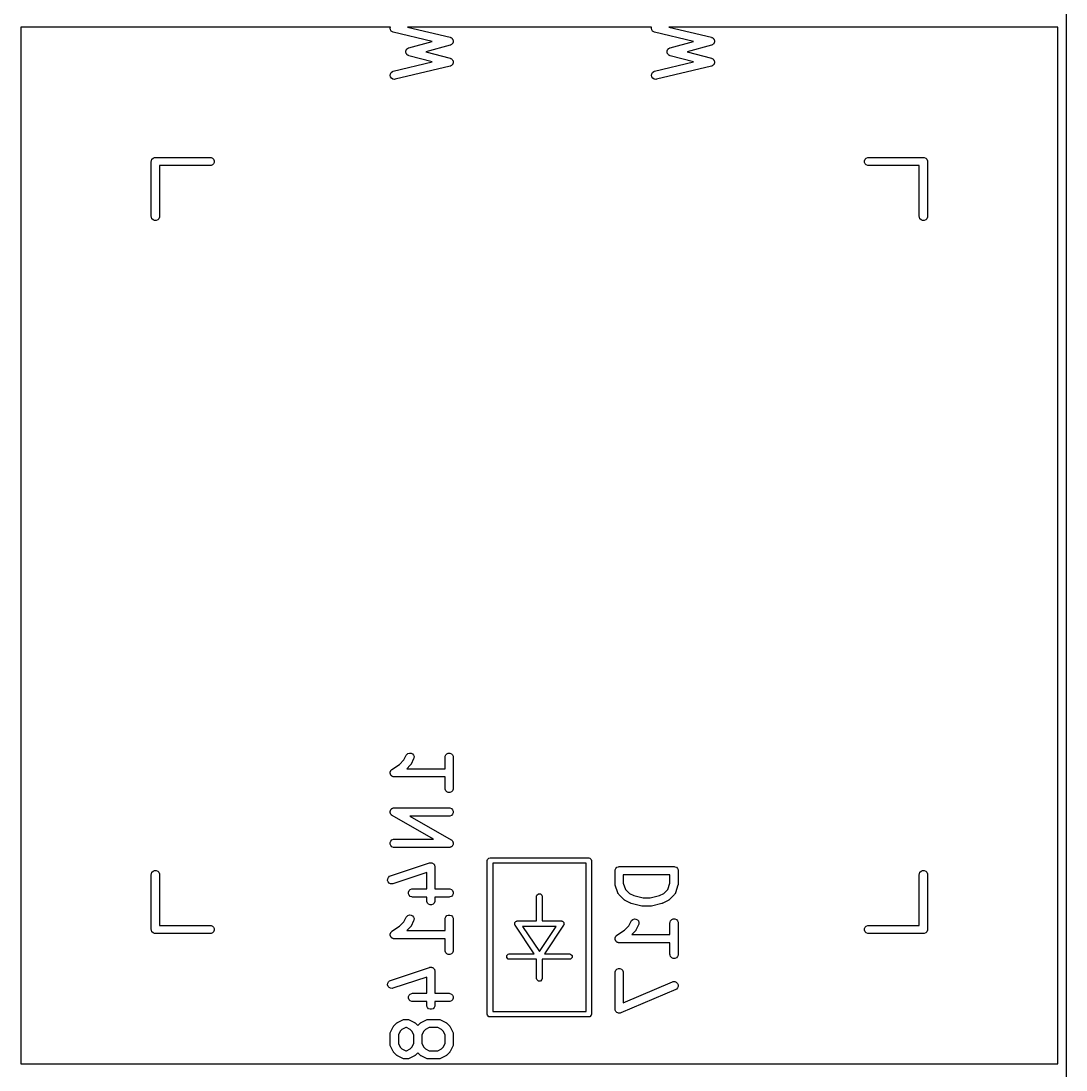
# Model space of a CAD drawing. Extents: x 100 to 190, y -154 to -36.
# Drawn here: x 162 to 181.05, y -95.29 to -76.16 of the extents above; entities that cross this region are included whole.
import ezdxf

# ---------------------------------------------------------------- set-up
doc = ezdxf.new("R2010")
doc.units = 0
doc.layers.add('BLACK', color=7, linetype='CONTINUOUS')

msp = doc.modelspace()

# ---------------------------------------------------------------- linework, layer by layer
at = {"layer": 'BLACK', "linetype": 'CONTINUOUS'}
for p, q in [((181.05, -57.15), (181.05, -76.2)), ((168.733951, -76.275), (162, -76.275)), ((162, -76.275), (162, -95.175)), ((168.729871, -76.292137), (168.733951, -76.275)), ((168.734504, -76.321032), (168.729871, -76.292137)), ((173.496451, -76.275), (169.044871, -76.275)), ((169.044871, -76.275), (169.822191, -76.460076)), ((173.492371, -76.292137), (173.496451, -76.275)), ((173.497004, -76.321032), (173.492371, -76.292137)), ((173.807371, -76.275), (174.584691, -76.460076)), ((180.9, -76.275), (173.807371, -76.275)), ((180.9, -95.175), (180.9, -76.275)), ((181.05, -76.2), (181.05, -95.25)), ((168.74984, -76.345954), (168.734504, -76.321032)), ((168.773547, -76.363111), (168.74984, -76.345954)), ((168.787447, -76.367901), (168.773547, -76.363111)), ((169.498303, -76.537152), (168.787447, -76.367901)), ((169.822191, -76.460076), (169.827209, -76.461805)), ((169.827209, -76.461805), (169.829013, -76.462045)), ((169.829013, -76.462045), (169.830642, -76.462988)), ((169.830642, -76.462988), (169.836091, -76.464866)), ((169.836091, -76.464866), (169.844914, -76.471251)), ((169.844914, -76.471251), (169.854337, -76.476707)), ((169.854337, -76.476707), (169.856677, -76.479764)), ((169.856677, -76.479764), (169.859798, -76.482023)), ((169.859798, -76.482023), (169.865503, -76.491294)), ((169.865503, -76.491294), (169.872125, -76.499945)), ((169.872125, -76.499945), (169.873118, -76.503668)), ((173.51234, -76.345954), (173.497004, -76.321032)), ((173.536047, -76.363111), (173.51234, -76.345954)), ((173.549947, -76.367901), (173.536047, -76.363111)), ((174.260803, -76.537152), (173.549947, -76.367901)), ((174.584691, -76.460076), (174.589709, -76.461805)), ((174.589709, -76.461805), (174.591513, -76.462045)), ((174.591513, -76.462045), (174.593142, -76.462988)), ((174.593142, -76.462988), (174.598591, -76.464866)), ((174.598591, -76.464866), (174.607414, -76.471251)), ((174.607414, -76.471251), (174.616837, -76.476707)), ((174.616837, -76.476707), (174.619177, -76.479764)), ((174.619177, -76.479764), (174.622298, -76.482023)), ((174.622298, -76.482023), (174.628003, -76.491294)), ((174.628003, -76.491294), (174.634625, -76.499945)), ((174.634625, -76.499945), (174.635618, -76.503668)), ((169.021976, -76.695113), (169.023228, -76.690421)), ((169.023228, -76.690421), (169.029243, -76.682561)), ((169.029243, -76.682561), (169.034204, -76.673994)), ((169.034204, -76.673994), (169.038061, -76.67104)), ((169.038061, -76.67104), (169.041015, -76.667183)), ((169.041015, -76.667183), (169.049582, -76.662222)), ((169.049582, -76.662222), (169.057442, -76.656207)), ((169.057442, -76.656207), (169.064629, -76.653511)), ((169.064629, -76.653511), (169.06634, -76.652521)), ((169.06634, -76.652521), (169.06778, -76.652329)), ((169.06778, -76.652329), (169.071208, -76.651044)), ((169.071208, -76.651044), (169.498303, -76.537152)), ((169.824144, -76.605504), (169.381613, -76.723512)), ((169.829119, -76.603638), (169.824144, -76.605504)), ((169.83091, -76.603351), (169.829119, -76.603638)), ((169.832509, -76.602366), (169.83091, -76.603351)), ((169.837911, -76.600341), (169.832509, -76.602366)), ((169.846559, -76.59372), (169.837911, -76.600341)), ((169.855832, -76.588015), (169.846559, -76.59372)), ((169.85809, -76.584894), (169.855832, -76.588015)), ((169.861148, -76.582554), (169.85809, -76.584894)), ((169.866602, -76.573132), (169.861148, -76.582554)), ((169.872989, -76.564308), (169.866602, -76.573132)), ((169.873881, -76.56056), (169.872989, -76.564308)), ((169.873118, -76.503668), (169.875134, -76.506945)), ((169.87581, -76.557229), (169.873881, -76.56056)), ((169.875134, -76.506945), (169.876856, -76.517688)), ((169.877244, -76.546435), (169.87581, -76.557229)), ((169.876856, -76.517688), (169.879665, -76.52822)), ((169.879767, -76.53584), (169.877244, -76.546435)), ((169.879665, -76.52822), (169.879157, -76.532038)), ((169.879157, -76.532038), (169.879767, -76.53584)), ((173.784476, -76.695113), (173.785728, -76.690421)), ((173.785728, -76.690421), (173.791743, -76.682561)), ((173.791743, -76.682561), (173.796704, -76.673994)), ((173.796704, -76.673994), (173.800561, -76.67104)), ((173.800561, -76.67104), (173.803515, -76.667183)), ((173.803515, -76.667183), (173.812082, -76.662222)), ((173.812082, -76.662222), (173.819942, -76.656207)), ((173.819942, -76.656207), (173.827129, -76.653511)), ((173.827129, -76.653511), (173.82884, -76.652521)), ((173.82884, -76.652521), (173.83028, -76.652329)), ((173.83028, -76.652329), (173.833708, -76.651044)), ((173.833708, -76.651044), (174.260803, -76.537152)), ((174.586644, -76.605504), (174.144113, -76.723512)), ((174.591619, -76.603638), (174.586644, -76.605504)), ((174.59341, -76.603351), (174.591619, -76.603638)), ((174.595009, -76.602366), (174.59341, -76.603351)), ((174.600411, -76.600341), (174.595009, -76.602366)), ((174.609059, -76.59372), (174.600411, -76.600341)), ((174.618332, -76.588015), (174.609059, -76.59372)), ((174.62059, -76.584894), (174.618332, -76.588015)), ((174.623648, -76.582554), (174.62059, -76.584894)), ((174.629102, -76.573132), (174.623648, -76.582554)), ((174.635489, -76.564308), (174.629102, -76.573132)), ((174.636381, -76.56056), (174.635489, -76.564308)), ((174.635618, -76.503668), (174.637634, -76.506945)), ((174.63831, -76.557229), (174.636381, -76.56056)), ((174.637634, -76.506945), (174.639356, -76.517688)), ((174.639744, -76.546435), (174.63831, -76.557229)), ((174.639356, -76.517688), (174.642165, -76.52822)), ((174.642267, -76.53584), (174.639744, -76.546435)), ((174.642165, -76.52822), (174.641657, -76.532038)), ((174.641657, -76.532038), (174.642267, -76.53584)), ((169.015688, -76.718697), (169.018237, -76.709134)), ((169.016327, -76.723512), (169.015688, -76.718697)), ((169.015688, -76.728327), (169.016327, -76.723512)), ((169.018237, -76.737889), (169.015688, -76.728327)), ((169.018237, -76.709134), (169.019542, -76.699319)), ((169.019542, -76.747705), (169.018237, -76.737889)), ((169.019542, -76.699319), (169.021976, -76.695113)), ((169.021976, -76.75191), (169.019542, -76.747705)), ((169.023228, -76.756603), (169.021976, -76.75191)), ((169.029243, -76.764462), (169.023228, -76.756603)), ((169.034204, -76.77303), (169.029243, -76.764462)), ((169.038061, -76.775983), (169.034204, -76.77303)), ((169.041015, -76.779841), (169.038061, -76.775983)), ((169.049582, -76.784801), (169.041015, -76.779841)), ((169.057442, -76.790817), (169.049582, -76.784801)), ((169.064629, -76.793512), (169.057442, -76.790817)), ((169.06634, -76.794503), (169.064629, -76.793512)), ((169.06778, -76.794694), (169.06634, -76.794503)), ((169.071208, -76.79598), (169.06778, -76.794694)), ((169.498303, -76.909871), (169.071208, -76.79598)), ((169.381613, -76.723512), (169.824144, -76.84152)), ((169.824144, -76.84152), (169.829119, -76.843385)), ((169.829119, -76.843385), (169.83091, -76.843673)), ((169.83091, -76.843673), (169.832509, -76.844657)), ((169.832509, -76.844657), (169.837911, -76.846683)), ((169.837911, -76.846683), (169.846559, -76.853303)), ((169.846559, -76.853303), (169.855832, -76.859009)), ((169.855832, -76.859009), (169.85809, -76.862129)), ((169.85809, -76.862129), (169.861148, -76.86447)), ((169.861148, -76.86447), (169.866605, -76.873895)), ((169.866605, -76.873895), (169.872988, -76.882716)), ((173.778188, -76.718697), (173.780737, -76.709134)), ((173.778827, -76.723512), (173.778188, -76.718697)), ((173.778188, -76.728327), (173.778827, -76.723512)), ((173.780737, -76.737889), (173.778188, -76.728327)), ((173.780737, -76.709134), (173.782042, -76.699319)), ((173.782042, -76.747705), (173.780737, -76.737889)), ((173.782042, -76.699319), (173.784476, -76.695113)), ((173.784476, -76.75191), (173.782042, -76.747705)), ((173.785728, -76.756603), (173.784476, -76.75191)), ((173.791743, -76.764462), (173.785728, -76.756603)), ((173.796704, -76.77303), (173.791743, -76.764462)), ((173.800561, -76.775983), (173.796704, -76.77303)), ((173.803515, -76.779841), (173.800561, -76.775983)), ((173.812082, -76.784801), (173.803515, -76.779841)), ((173.819942, -76.790817), (173.812082, -76.784801)), ((173.827129, -76.793512), (173.819942, -76.790817)), ((173.82884, -76.794503), (173.827129, -76.793512)), ((173.83028, -76.794694), (173.82884, -76.794503)), ((173.833708, -76.79598), (173.83028, -76.794694)), ((174.260803, -76.909871), (173.833708, -76.79598)), ((174.144113, -76.723512), (174.586644, -76.84152)), ((174.586644, -76.84152), (174.591619, -76.843385)), ((174.591619, -76.843385), (174.59341, -76.843673)), ((174.59341, -76.843673), (174.595009, -76.844657)), ((174.595009, -76.844657), (174.600411, -76.846683)), ((174.600411, -76.846683), (174.609059, -76.853303)), ((174.609059, -76.853303), (174.618332, -76.859009)), ((174.618332, -76.859009), (174.62059, -76.862129)), ((174.62059, -76.862129), (174.623648, -76.86447)), ((174.623648, -76.86447), (174.629105, -76.873895)), ((174.629105, -76.873895), (174.635488, -76.882716)), ((168.787447, -77.079124), (169.498303, -76.909871)), ((169.82219, -76.986948), (168.822191, -77.225044)), ((169.827208, -76.985218), (169.82219, -76.986948)), ((169.829013, -76.984979), (169.827208, -76.985218)), ((169.830642, -76.984035), (169.829013, -76.984979)), ((169.836091, -76.982158), (169.830642, -76.984035)), ((169.844914, -76.975772), (169.836091, -76.982158)), ((169.854337, -76.970317), (169.844914, -76.975772)), ((169.856677, -76.967259), (169.854337, -76.970317)), ((169.859798, -76.965001), (169.856677, -76.967259)), ((169.865503, -76.955729), (169.859798, -76.965001)), ((169.872125, -76.947079), (169.865503, -76.955729)), ((169.873118, -76.943355), (169.872125, -76.947079)), ((169.872988, -76.882716), (169.873879, -76.886461)), ((169.875134, -76.940079), (169.873118, -76.943355)), ((169.873879, -76.886461), (169.87581, -76.889795)), ((169.876856, -76.929335), (169.875134, -76.940079)), ((169.87581, -76.889795), (169.877244, -76.900592)), ((169.879665, -76.918804), (169.876856, -76.929335)), ((169.877244, -76.900592), (169.879767, -76.911184)), ((169.879767, -76.911184), (169.879157, -76.914985)), ((169.879157, -76.914985), (169.879665, -76.918804)), ((173.549947, -77.079124), (174.260803, -76.909871)), ((174.58469, -76.986948), (173.584691, -77.225044)), ((174.589708, -76.985218), (174.58469, -76.986948)), ((174.591513, -76.984979), (174.589708, -76.985218)), ((174.593142, -76.984035), (174.591513, -76.984979)), ((174.598591, -76.982158), (174.593142, -76.984035)), ((174.607414, -76.975772), (174.598591, -76.982158)), ((174.616837, -76.970317), (174.607414, -76.975772)), ((174.619177, -76.967259), (174.616837, -76.970317)), ((174.622298, -76.965001), (174.619177, -76.967259)), ((174.628003, -76.955729), (174.622298, -76.965001)), ((174.634625, -76.947079), (174.628003, -76.955729)), ((174.635618, -76.943355), (174.634625, -76.947079)), ((174.635488, -76.882716), (174.636379, -76.886461)), ((174.637634, -76.940079), (174.635618, -76.943355)), ((174.636379, -76.886461), (174.63831, -76.889795)), ((174.639356, -76.929335), (174.637634, -76.940079)), ((174.63831, -76.889795), (174.639744, -76.900592)), ((174.642165, -76.918804), (174.639356, -76.929335)), ((174.639744, -76.900592), (174.642267, -76.911184)), ((174.642267, -76.911184), (174.641657, -76.914985)), ((174.641657, -76.914985), (174.642165, -76.918804)), ((168.729871, -77.154888), (168.734504, -77.125993)), ((168.736649, -77.183356), (168.729871, -77.154888)), ((168.734504, -77.125993), (168.74984, -77.101071)), ((168.753806, -77.207063), (168.736649, -77.183356)), ((168.74984, -77.101071), (168.773547, -77.083914)), ((168.778728, -77.222399), (168.753806, -77.207063)), ((168.773547, -77.083914), (168.787447, -77.079124)), ((168.807623, -77.227032), (168.778728, -77.222399)), ((168.822191, -77.225044), (168.807623, -77.227032)), ((173.492371, -77.154888), (173.497004, -77.125993)), ((173.499149, -77.183356), (173.492371, -77.154888)), ((173.497004, -77.125993), (173.51234, -77.101071)), ((173.516306, -77.207063), (173.499149, -77.183356)), ((173.51234, -77.101071), (173.536047, -77.083914)), ((173.541228, -77.222399), (173.516306, -77.207063)), ((173.536047, -77.083914), (173.549947, -77.079124)), ((173.570123, -77.227032), (173.541228, -77.222399)), ((173.584691, -77.225044), (173.570123, -77.227032)), ((164.375, -78.725), (164.376441, -78.710368)), ((164.375, -79.725), (164.375, -78.725)), ((164.376441, -78.710368), (164.38764, -78.683332)), ((164.38764, -78.683332), (164.408332, -78.66264)), ((164.408332, -78.66264), (164.435368, -78.651441)), ((164.435368, -78.651441), (164.45, -78.65)), ((164.45, -78.65), (165.45, -78.65)), ((165.45, -78.65), (165.464632, -78.651441)), ((165.464632, -78.651441), (165.491668, -78.66264)), ((165.491668, -78.78736), (165.464632, -78.798559)), ((165.491668, -78.66264), (165.51236, -78.683332)), ((165.51236, -78.766668), (165.491668, -78.78736)), ((165.51236, -78.683332), (165.523559, -78.710368)), ((165.523559, -78.739632), (165.51236, -78.766668)), ((165.523559, -78.710368), (165.523559, -78.739632)), ((177.376441, -78.710368), (177.38764, -78.683332)), ((177.376441, -78.739632), (177.376441, -78.710368)), ((177.38764, -78.766668), (177.376441, -78.739632)), ((177.38764, -78.683332), (177.408332, -78.66264)), ((177.408332, -78.78736), (177.38764, -78.766668)), ((177.408332, -78.66264), (177.435368, -78.651441)), ((177.435368, -78.798559), (177.408332, -78.78736)), ((177.435368, -78.651441), (177.45, -78.65)), ((177.45, -78.65), (178.45, -78.65)), ((178.45, -78.65), (178.464632, -78.651441)), ((178.464632, -78.651441), (178.491668, -78.66264)), ((178.491668, -78.66264), (178.51236, -78.683332)), ((178.51236, -78.683332), (178.523559, -78.710368)), ((178.523559, -78.710368), (178.525, -78.725)), ((178.525, -78.725), (178.525, -79.725)), ((165.45, -78.8), (164.525, -78.8)), ((164.525, -78.8), (164.525, -79.725)), ((165.464632, -78.798559), (165.45, -78.8)), ((177.45, -78.8), (177.435368, -78.798559)), ((178.375, -78.8), (177.45, -78.8)), ((178.375, -79.725), (178.375, -78.8)), ((164.376441, -79.739632), (164.375, -79.725)), ((164.38764, -79.766668), (164.376441, -79.739632)), ((164.523559, -79.739632), (164.51236, -79.766668)), ((164.525, -79.725), (164.523559, -79.739632)), ((178.376441, -79.739632), (178.375, -79.725)), ((178.38764, -79.766668), (178.376441, -79.739632)), ((178.523559, -79.739632), (178.51236, -79.766668)), ((178.525, -79.725), (178.523559, -79.739632)), ((164.408332, -79.78736), (164.38764, -79.766668)), ((164.435368, -79.798559), (164.408332, -79.78736)), ((164.464632, -79.798559), (164.435368, -79.798559)), ((164.491668, -79.78736), (164.464632, -79.798559)), ((164.51236, -79.766668), (164.491668, -79.78736)), ((178.408332, -79.78736), (178.38764, -79.766668)), ((178.435368, -79.798559), (178.408332, -79.78736)), ((178.464632, -79.798559), (178.435368, -79.798559)), ((178.491668, -79.78736), (178.464632, -79.798559)), ((178.51236, -79.766668), (178.491668, -79.78736)), ((168.899894, -89.715227), (168.981275, -89.633847)), ((168.981275, -89.633847), (169.023451, -89.549495)), ((169.023451, -89.549495), (169.031283, -89.537052)), ((169.031283, -89.537052), (169.053391, -89.517879)), ((169.053391, -89.517879), (169.081152, -89.508625)), ((169.081152, -89.508625), (169.110342, -89.510699)), ((169.157615, -89.616577), (169.109996, -89.711815)), ((169.110342, -89.510699), (169.136517, -89.523787)), ((169.136517, -89.523787), (169.15569, -89.545894)), ((169.15569, -89.545894), (169.164944, -89.573656)), ((169.16287, -89.602846), (169.157615, -89.616577)), ((169.164944, -89.573656), (169.16287, -89.602846)), ((169.729819, -89.583036), (169.73126, -89.568404)), ((169.729819, -89.79375), (169.729819, -89.583036)), ((169.73126, -89.568404), (169.742459, -89.541368)), ((169.742459, -89.541368), (169.763151, -89.520676)), ((169.763151, -89.520676), (169.790187, -89.509477)), ((169.790187, -89.509477), (169.819451, -89.509477)), ((169.819451, -89.509477), (169.846487, -89.520676)), ((169.846487, -89.520676), (169.867179, -89.541368)), ((169.867179, -89.541368), (169.878378, -89.568404)), ((169.878378, -89.568404), (169.879819, -89.583036)), ((169.879819, -89.583036), (169.879819, -90.154464)), ((168.729819, -89.868671), (168.73126, -89.861466)), ((168.73126, -89.875955), (168.729819, -89.868671)), ((168.73126, -89.854118), (168.734101, -89.847257)), ((168.73126, -89.861466), (168.73126, -89.854118)), ((168.73126, -89.883382), (168.73126, -89.875955)), ((168.734072, -89.89017), (168.73126, -89.883382)), ((168.734101, -89.847257), (168.735558, -89.839977)), ((168.735558, -89.839977), (168.739646, -89.833871)), ((168.739646, -89.833871), (168.742459, -89.827082)), ((168.742459, -89.827082), (168.747709, -89.821831)), ((168.747709, -89.821831), (168.751841, -89.815662)), ((168.751841, -89.815662), (168.763099, -89.806441)), ((168.763099, -89.806441), (168.763151, -89.80639)), ((168.763151, -89.80639), (168.763173, -89.80638)), ((168.763173, -89.80638), (168.763216, -89.806346)), ((168.763216, -89.806346), (168.899894, -89.715227)), ((169.095947, -89.731307), (169.033504, -89.79375)), ((169.033504, -89.79375), (169.729819, -89.79375)), ((169.100667, -89.725556), (169.095947, -89.731307)), ((169.102164, -89.724258), (169.100667, -89.725556)), ((169.103583, -89.722003), (169.102164, -89.724258)), ((169.105275, -89.719942), (169.103583, -89.722003)), ((169.106033, -89.718109), (169.105275, -89.719942)), ((169.109996, -89.711815), (169.106033, -89.718109)), ((168.735498, -89.897379), (168.734072, -89.89017)), ((168.739617, -89.903557), (168.735498, -89.897379)), ((168.742459, -89.910418), (168.739617, -89.903557)), ((168.747654, -89.915613), (168.742459, -89.910418)), ((168.751731, -89.921728), (168.747654, -89.915613)), ((168.7579, -89.925859), (168.751731, -89.921728)), ((168.763151, -89.93111), (168.7579, -89.925859)), ((168.76994, -89.933922), (168.763151, -89.93111)), ((168.776046, -89.938011), (168.76994, -89.933922)), ((168.783326, -89.939467), (168.776046, -89.938011)), ((168.790187, -89.942309), (168.783326, -89.939467)), ((168.804663, -89.943734), (168.790187, -89.942309)), ((168.80474, -89.94375), (168.804663, -89.943734)), ((168.804766, -89.943744), (168.80474, -89.94375)), ((168.804819, -89.94375), (168.804766, -89.943744)), ((169.729819, -89.94375), (168.804819, -89.94375)), ((169.729819, -90.154464), (169.729819, -89.94375)), ((169.73126, -90.169096), (169.729819, -90.154464)), ((169.742459, -90.196132), (169.73126, -90.169096)), ((169.763151, -90.216824), (169.742459, -90.196132)), ((169.790187, -90.228023), (169.763151, -90.216824)), ((169.819451, -90.228023), (169.790187, -90.228023)), ((169.846487, -90.216824), (169.819451, -90.228023)), ((169.867179, -90.196132), (169.846487, -90.216824)), ((169.878378, -90.169096), (169.867179, -90.196132)), ((169.879819, -90.154464), (169.878378, -90.169096)), ((168.730002, -90.588275), (168.73126, -90.578378)), ((168.73126, -90.592887), (168.730002, -90.588275)), ((168.73126, -90.568404), (168.733089, -90.563988)), ((168.73126, -90.578378), (168.73126, -90.568404)), ((168.73126, -90.597668), (168.73126, -90.592887)), ((168.735077, -90.606883), (168.73126, -90.597668)), ((168.733089, -90.563988), (168.733692, -90.559245)), ((168.733692, -90.559245), (168.738642, -90.55058)), ((168.737702, -90.616507), (168.735077, -90.606883)), ((168.740629, -90.620287), (168.737702, -90.616507)), ((168.738642, -90.55058), (168.742459, -90.541368)), ((168.742459, -90.624704), (168.740629, -90.620287)), ((168.742459, -90.541368), (168.745837, -90.537989)), ((168.749509, -90.631754), (168.742459, -90.624704)), ((168.745837, -90.537989), (168.748211, -90.533836)), ((168.748211, -90.533836), (168.7561, -90.527726)), ((168.755619, -90.639644), (168.749509, -90.631754)), ((168.761751, -90.643996), (168.755619, -90.639644)), ((168.7561, -90.527726), (168.763151, -90.520676)), ((168.763151, -90.645396), (168.761751, -90.643996)), ((168.763151, -90.520676), (168.767567, -90.518846)), ((168.764525, -90.645965), (168.763151, -90.645396)), ((168.767609, -90.648154), (168.764525, -90.645965)), ((168.767567, -90.518846), (168.771348, -90.515919)), ((169.522402, -91.079464), (168.767609, -90.648154)), ((168.771348, -90.515919), (168.780971, -90.513294)), ((168.780971, -90.513294), (168.790187, -90.509477)), ((168.790187, -90.509477), (168.797669, -90.50874)), ((168.797669, -90.50874), (168.79958, -90.508219)), ((168.79958, -90.508219), (168.801055, -90.508406)), ((168.801055, -90.508406), (168.804819, -90.508036)), ((168.804819, -90.508036), (169.804819, -90.508036)), ((169.804819, -90.508036), (169.819451, -90.509477)), ((169.819451, -90.509477), (169.846487, -90.520676)), ((169.846487, -90.645396), (169.819451, -90.656595)), ((169.846487, -90.520676), (169.867179, -90.541368)), ((169.867179, -90.624704), (169.846487, -90.645396)), ((169.867179, -90.541368), (169.878378, -90.568404)), ((169.878378, -90.597668), (169.867179, -90.624704)), ((169.878378, -90.568404), (169.878378, -90.597668)), ((169.804819, -90.658036), (169.087236, -90.658036)), ((169.087236, -90.658036), (169.84203, -91.089346)), ((169.819451, -90.656595), (169.804819, -90.658036)), ((168.73126, -91.139832), (168.742459, -91.112796)), ((168.73126, -91.169096), (168.73126, -91.139832)), ((168.742459, -91.196132), (168.73126, -91.169096)), ((168.742459, -91.112796), (168.763151, -91.092104)), ((168.763151, -91.216824), (168.742459, -91.196132)), ((168.763151, -91.092104), (168.790187, -91.080905)), ((168.790187, -91.228023), (168.763151, -91.216824)), ((168.790187, -91.080905), (168.804819, -91.079464)), ((168.804819, -91.079464), (169.522402, -91.079464)), ((169.828666, -91.224205), (169.819451, -91.228023)), ((169.83829, -91.221581), (169.828666, -91.224205)), ((169.84207, -91.218653), (169.83829, -91.221581)), ((169.84203, -91.089346), (169.845114, -91.091535)), ((169.846487, -91.216824), (169.84207, -91.218653)), ((169.845114, -91.091535), (169.846487, -91.092104)), ((169.846487, -91.092104), (169.847884, -91.093501)), ((169.853537, -91.209773), (169.846487, -91.216824)), ((169.847884, -91.093501), (169.854019, -91.097856)), ((169.861427, -91.203664), (169.853537, -91.209773)), ((169.854019, -91.097856), (169.860127, -91.105744)), ((169.860127, -91.105744), (169.867179, -91.112796)), ((169.8638, -91.19951), (169.861427, -91.203664)), ((169.867179, -91.196132), (169.8638, -91.19951)), ((169.867179, -91.112796), (169.869009, -91.117214)), ((169.870995, -91.186919), (169.867179, -91.196132)), ((169.869009, -91.117214), (169.871936, -91.120994)), ((169.875946, -91.178255), (169.870995, -91.186919)), ((169.871936, -91.120994), (169.87456, -91.130615)), ((169.87456, -91.130615), (169.878378, -91.139832)), ((169.876548, -91.173511), (169.875946, -91.178255)), ((169.878378, -91.169096), (169.876548, -91.173511)), ((169.878378, -91.139832), (169.878378, -91.144612)), ((169.878378, -91.144612), (169.879636, -91.149225)), ((169.879636, -91.149225), (169.878378, -91.159121)), ((169.878378, -91.159121), (169.878378, -91.169096)), ((168.804819, -91.229464), (168.790187, -91.228023)), ((169.804819, -91.229464), (168.804819, -91.229464)), ((169.808582, -91.229093), (169.804819, -91.229464)), ((169.810058, -91.229281), (169.808582, -91.229093)), ((169.811968, -91.228759), (169.810058, -91.229281)), ((169.819451, -91.228023), (169.811968, -91.228759)), ((168.733483, -91.74998), (169.447767, -91.511885)), ((169.447767, -91.511885), (169.455022, -91.510235)), ((169.455022, -91.510235), (169.456853, -91.509477)), ((169.456853, -91.509477), (169.458357, -91.509477)), ((169.458357, -91.509477), (169.462104, -91.508625)), ((169.462104, -91.508625), (169.474089, -91.509477)), ((169.474089, -91.509477), (169.486117, -91.509477)), ((169.486117, -91.509477), (169.488608, -91.510509)), ((169.488608, -91.510509), (169.491294, -91.5107)), ((169.491294, -91.5107), (169.502041, -91.516073)), ((169.502041, -91.516073), (169.513153, -91.520676)), ((169.513153, -91.520676), (169.515058, -91.522581)), ((169.515058, -91.522581), (169.517468, -91.523786)), ((169.517468, -91.523786), (169.525342, -91.532865)), ((169.525342, -91.532865), (169.533845, -91.541368)), ((169.533845, -91.541368), (169.534876, -91.543858)), ((169.534876, -91.543858), (169.536642, -91.545894)), ((169.536642, -91.545894), (169.540442, -91.557294)), ((169.540442, -91.557294), (169.545044, -91.568404)), ((169.545044, -91.568404), (169.54542, -91.57223)), ((169.54542, -91.57223), (169.545896, -91.573656)), ((169.545896, -91.573656), (169.545755, -91.57563)), ((169.545755, -91.57563), (169.546485, -91.583036)), ((169.546485, -91.583036), (169.546485, -91.984226)), ((170.5, -91.46875), (170.503806, -91.449616)), ((170.5, -94.26875), (170.5, -91.46875)), ((170.503806, -91.449616), (170.530866, -91.422556)), ((170.530866, -91.422556), (170.55, -91.41875)), ((170.55, -91.41875), (172.35, -91.41875)), ((170.6, -91.51875), (170.6, -94.21875)), ((172.3, -91.51875), (170.6, -91.51875)), ((172.3, -94.21875), (172.3, -91.51875)), ((172.35, -91.41875), (172.369134, -91.422556)), ((172.369134, -91.422556), (172.396194, -91.449616)), ((172.396194, -91.449616), (172.4, -91.46875)), ((172.4, -91.46875), (172.4, -94.26875)), ((172.842459, -91.612796), (172.863151, -91.592104)), ((172.863151, -91.592104), (172.890187, -91.580905)), ((172.890187, -91.580905), (172.904819, -91.579464)), ((172.904819, -91.579464), (173.904819, -91.579464)), ((173.904819, -91.579464), (173.919451, -91.580905)), ((173.919451, -91.580905), (173.946487, -91.592104)), ((173.946487, -91.592104), (173.967179, -91.612796)), ((164.375, -91.725), (164.376441, -91.710368)), ((164.375, -92.725), (164.375, -91.725)), ((164.376441, -91.710368), (164.38764, -91.683332)), ((164.38764, -91.683332), (164.408332, -91.66264)), ((164.408332, -91.66264), (164.435368, -91.651441)), ((164.435368, -91.651441), (164.464632, -91.651441)), ((164.464632, -91.651441), (164.491668, -91.66264)), ((164.491668, -91.66264), (164.51236, -91.683332)), ((164.51236, -91.683332), (164.523559, -91.710368)), ((164.523559, -91.710368), (164.525, -91.725)), ((164.525, -91.725), (164.525, -92.65)), ((168.684864, -91.801321), (168.69795, -91.775148)), ((168.69795, -91.775148), (168.720057, -91.755974)), ((168.720057, -91.755974), (168.733483, -91.74998)), ((169.396485, -91.687092), (168.780917, -91.892282)), ((169.396485, -91.984226), (169.396485, -91.687092)), ((172.829819, -91.654464), (172.83126, -91.639832)), ((172.829819, -91.892559), (172.829819, -91.654464)), ((172.83126, -91.639832), (172.842459, -91.612796)), ((173.829819, -91.729464), (172.979819, -91.729464)), ((172.979819, -91.729464), (172.979819, -91.880388)), ((173.829819, -91.880389), (173.829819, -91.729464)), ((173.967179, -91.612796), (173.978378, -91.639832)), ((173.978378, -91.639832), (173.979819, -91.654464)), ((173.979819, -91.654464), (173.979819, -91.892559)), ((178.375, -91.725), (178.376441, -91.710368)), ((178.375, -92.65), (178.375, -91.725)), ((178.376441, -91.710368), (178.38764, -91.683332)), ((178.38764, -91.683332), (178.408332, -91.66264)), ((178.408332, -91.66264), (178.435368, -91.651441)), ((178.435368, -91.651441), (178.464632, -91.651441)), ((178.464632, -91.651441), (178.491668, -91.66264)), ((178.491668, -91.66264), (178.51236, -91.683332)), ((178.51236, -91.683332), (178.523559, -91.710368)), ((178.523559, -91.710368), (178.525, -91.725)), ((178.525, -91.725), (178.525, -92.725)), ((168.682789, -91.830511), (168.684864, -91.801321)), ((168.692043, -91.858274), (168.682789, -91.830511)), ((168.711217, -91.880381), (168.692043, -91.858274)), ((168.73739, -91.893467), (168.711217, -91.880381)), ((168.76658, -91.895542), (168.73739, -91.893467)), ((168.780917, -91.892282), (168.76658, -91.895542)), ((169.096484, -91.996866), (169.12352, -91.985667)), ((169.12352, -91.985667), (169.138152, -91.984226)), ((169.138152, -91.984226), (169.396485, -91.984226)), ((169.546485, -91.984226), (169.804819, -91.984226)), ((169.804819, -91.984226), (169.819451, -91.985667)), ((169.819451, -91.985667), (169.846487, -91.996866)), ((172.830548, -91.899964), (172.829819, -91.892559)), ((172.830408, -91.901939), (172.830548, -91.899964)), ((172.830998, -91.904536), (172.830408, -91.901939)), ((172.83126, -91.907191), (172.830998, -91.904536)), ((172.832018, -91.909022), (172.83126, -91.907191)), ((172.833668, -91.916276), (172.832018, -91.909022)), ((172.881287, -92.059133), (172.833668, -91.916276)), ((172.979819, -91.880388), (173.01799, -91.994902)), ((173.791648, -91.994901), (173.829819, -91.880389)), ((173.97597, -91.916277), (173.928351, -92.059133)), ((173.977619, -91.909021), (173.97597, -91.916277)), ((173.978378, -91.907191), (173.977619, -91.909021)), ((173.978639, -91.904537), (173.978378, -91.907191)), ((173.97923, -91.90194), (173.978639, -91.904537)), ((173.979819, -91.892559), (173.979089, -91.899965)), ((173.979089, -91.899965), (173.97923, -91.90194)), ((169.064593, -92.044594), (169.075792, -92.017558)), ((169.064593, -92.073858), (169.064593, -92.044594)), ((169.075792, -92.100894), (169.064593, -92.073858)), ((169.075792, -92.017558), (169.096484, -91.996866)), ((169.096484, -92.121586), (169.075792, -92.100894)), ((169.12352, -92.132785), (169.096484, -92.121586)), ((169.138152, -92.134226), (169.12352, -92.132785)), ((169.396485, -92.134226), (169.138152, -92.134226)), ((169.396485, -92.202083), (169.396485, -92.134226)), ((169.804819, -92.134226), (169.546485, -92.134226)), ((169.546485, -92.134226), (169.546485, -92.202083)), ((169.819451, -92.132785), (169.804819, -92.134226)), ((169.846487, -92.121586), (169.819451, -92.132785)), ((169.846487, -91.996866), (169.867179, -92.017558)), ((169.867179, -92.100894), (169.846487, -92.121586)), ((169.867179, -92.017558), (169.878378, -92.044594)), ((169.878378, -92.073858), (169.867179, -92.100894)), ((169.878378, -92.044594), (169.878378, -92.073858)), ((171.4, -92.11875), (171.403806, -92.099616)), ((171.4, -92.56875), (171.4, -92.11875)), ((171.403806, -92.099616), (171.430866, -92.072556)), ((171.430866, -92.072556), (171.469134, -92.072556)), ((171.469134, -92.072556), (171.496194, -92.099616)), ((171.496194, -92.099616), (171.5, -92.11875)), ((171.5, -92.11875), (171.5, -92.56875)), ((172.887281, -92.072558), (172.881287, -92.059133)), ((172.889046, -92.074593), (172.887281, -92.072558)), ((172.890078, -92.077084), (172.889046, -92.074593)), ((172.899405, -92.088449), (172.890078, -92.077084)), ((172.994643, -92.183687), (172.899405, -92.088449)), ((173.01799, -91.994902), (173.092103, -92.069015)), ((173.092103, -92.069015), (173.16909, -92.107508)), ((173.16909, -92.107508), (173.342624, -92.150892)), ((173.342624, -92.150892), (173.467013, -92.150892)), ((173.467013, -92.150892), (173.640547, -92.107508)), ((173.640547, -92.107508), (173.717534, -92.069014)), ((173.717534, -92.069014), (173.791648, -91.994901)), ((173.910233, -92.088449), (173.814994, -92.183687)), ((173.919561, -92.077084), (173.910233, -92.088449)), ((173.920592, -92.074593), (173.919561, -92.077084)), ((173.922357, -92.072559), (173.920592, -92.074593)), ((173.928351, -92.059133), (173.922357, -92.072559)), ((169.397926, -92.216715), (169.396485, -92.202083)), ((169.409125, -92.243751), (169.397926, -92.216715)), ((169.429817, -92.264443), (169.409125, -92.243751)), ((169.456853, -92.275642), (169.429817, -92.264443)), ((169.486117, -92.275642), (169.456853, -92.275642)), ((169.513153, -92.264443), (169.486117, -92.275642)), ((169.533845, -92.243751), (169.513153, -92.264443)), ((169.545044, -92.216715), (169.533845, -92.243751)), ((169.546485, -92.202083), (169.545044, -92.216715)), ((173.000393, -92.188407), (172.994643, -92.183687)), ((173.001692, -92.189904), (173.000393, -92.188407)), ((173.003946, -92.191323), (173.001692, -92.189904)), ((173.006008, -92.193015), (173.003946, -92.191323)), ((173.00784, -92.193773), (173.006008, -92.193015)), ((173.014135, -92.197736), (173.00784, -92.193773)), ((173.109373, -92.245355), (173.014135, -92.197736)), ((173.110442, -92.245764), (173.109373, -92.245355)), ((173.110878, -92.246087), (173.110442, -92.245764)), ((173.117014, -92.248279), (173.110878, -92.246087)), ((173.123104, -92.25061), (173.117014, -92.248279)), ((173.123644, -92.250648), (173.123104, -92.25061)), ((173.124724, -92.251034), (173.123644, -92.250648)), ((173.3152, -92.298653), (173.124724, -92.251034)), ((173.317736, -92.299028), (173.3152, -92.298653)), ((173.318758, -92.299451), (173.317736, -92.299028)), ((173.32427, -92.299993), (173.318758, -92.299451)), ((173.329744, -92.300803), (173.32427, -92.299993)), ((173.330836, -92.30064), (173.329744, -92.300803)), ((173.33339, -92.300892), (173.330836, -92.30064)), ((173.476247, -92.300892), (173.33339, -92.300892)), ((173.4788, -92.30064), (173.476247, -92.300892)), ((173.479893, -92.300803), (173.4788, -92.30064)), ((173.485366, -92.299993), (173.479893, -92.300803)), ((173.490879, -92.299451), (173.485366, -92.299993)), ((173.4919, -92.299028), (173.490879, -92.299451)), ((173.494437, -92.298653), (173.4919, -92.299028)), ((173.684913, -92.251034), (173.494437, -92.298653)), ((173.685992, -92.250648), (173.684913, -92.251034)), ((173.686532, -92.25061), (173.685992, -92.250648)), ((173.692613, -92.248282), (173.686532, -92.25061)), ((173.698759, -92.246087), (173.692613, -92.248282)), ((173.699194, -92.245764), (173.698759, -92.246087)), ((173.700264, -92.245355), (173.699194, -92.245764)), ((173.795502, -92.197736), (173.700264, -92.245355)), ((173.801798, -92.193772), (173.795502, -92.197736)), ((173.803628, -92.193015), (173.801798, -92.193772)), ((173.805686, -92.191325), (173.803628, -92.193015)), ((173.807945, -92.189904), (173.805686, -92.191325)), ((173.809244, -92.188405), (173.807945, -92.189904)), ((173.814994, -92.183687), (173.809244, -92.188405)), ((168.981275, -92.586228), (169.023451, -92.501876)), ((169.023451, -92.501876), (169.031283, -92.489433)), ((169.031283, -92.489433), (169.053391, -92.47026)), ((169.053391, -92.47026), (169.081152, -92.461006)), ((169.081152, -92.461006), (169.110342, -92.46308)), ((169.110342, -92.46308), (169.136517, -92.476168)), ((169.136517, -92.476168), (169.15569, -92.498275)), ((169.15569, -92.498275), (169.164944, -92.526037)), ((169.16287, -92.555227), (169.157615, -92.568958)), ((169.164944, -92.526037), (169.16287, -92.555227)), ((169.729819, -92.535417), (169.73126, -92.520785)), ((169.729819, -92.746131), (169.729819, -92.535417)), ((169.73126, -92.520785), (169.742459, -92.493749)), ((169.742459, -92.493749), (169.763151, -92.473057)), ((169.763151, -92.473057), (169.790187, -92.461858)), ((169.790187, -92.461858), (169.819451, -92.461858)), ((169.819451, -92.461858), (169.846487, -92.473057)), ((169.846487, -92.473057), (169.867179, -92.493749)), ((169.867179, -92.493749), (169.878378, -92.520785)), ((169.878378, -92.520785), (169.879819, -92.535417)), ((169.879819, -92.535417), (169.879819, -93.106845)), ((173.123451, -92.573304), (173.131283, -92.560861)), ((173.131283, -92.560861), (173.153391, -92.541688)), ((173.153391, -92.541688), (173.181152, -92.532434)), ((173.181152, -92.532434), (173.210342, -92.534508)), ((173.210342, -92.534508), (173.236517, -92.547596)), ((173.236517, -92.547596), (173.25569, -92.569703)), ((173.842459, -92.565177), (173.863151, -92.544485)), ((173.863151, -92.544485), (173.890187, -92.533286)), ((173.890187, -92.533286), (173.919451, -92.533286)), ((173.919451, -92.533286), (173.946487, -92.544485)), ((173.946487, -92.544485), (173.967179, -92.565177)), ((164.376441, -92.739632), (164.375, -92.725)), ((164.38764, -92.766668), (164.376441, -92.739632)), ((164.525, -92.65), (165.45, -92.65)), ((165.45, -92.65), (165.464632, -92.651441)), ((165.464632, -92.651441), (165.491668, -92.66264)), ((165.491668, -92.66264), (165.51236, -92.683332)), ((165.51236, -92.683332), (165.523559, -92.710368)), ((165.523559, -92.739632), (165.51236, -92.766668)), ((165.523559, -92.710368), (165.523559, -92.739632)), ((168.763216, -92.758727), (168.899894, -92.667608)), ((168.899894, -92.667608), (168.981275, -92.586228)), ((169.095947, -92.683688), (169.033504, -92.746131)), ((169.033504, -92.746131), (169.729819, -92.746131)), ((169.100667, -92.677937), (169.095947, -92.683688)), ((169.102164, -92.676639), (169.100667, -92.677937)), ((169.103583, -92.674384), (169.102164, -92.676639)), ((169.105275, -92.672323), (169.103583, -92.674384)), ((169.106033, -92.67049), (169.105275, -92.672323)), ((169.109996, -92.664196), (169.106033, -92.67049)), ((169.157615, -92.568958), (169.109996, -92.664196)), ((171.000951, -92.628453), (171.003806, -92.614178)), ((171.003806, -92.635366), (171.000951, -92.628453)), ((171.003806, -92.599616), (171.007446, -92.595975)), ((171.003806, -92.614178), (171.003806, -92.599616)), ((171.003806, -92.637884), (171.003806, -92.635366)), ((171.005576, -92.639654), (171.003806, -92.637884)), ((171.008397, -92.646485), (171.005576, -92.639654)), ((171.007446, -92.595975), (171.008456, -92.590928)), ((171.356574, -93.16875), (171.008397, -92.646485)), ((171.008456, -92.590928), (171.020569, -92.582852)), ((171.020569, -92.582852), (171.030866, -92.572556)), ((171.030866, -92.572556), (171.038203, -92.571096)), ((171.038203, -92.571096), (171.040297, -92.569701)), ((171.040297, -92.569701), (171.042751, -92.570191)), ((171.042751, -92.570191), (171.05, -92.56875)), ((171.05, -92.56875), (171.4, -92.56875)), ((171.143426, -92.66875), (171.449999, -93.128611)), ((171.756574, -92.66875), (171.143426, -92.66875)), ((171.449999, -93.128611), (171.756574, -92.66875)), ((171.5, -92.56875), (171.85, -92.56875)), ((171.891602, -92.646485), (171.543426, -93.16875)), ((171.85, -92.56875), (171.857248, -92.570191)), ((171.857248, -92.570191), (171.859703, -92.569701)), ((171.859703, -92.569701), (171.861796, -92.571096)), ((171.861796, -92.571096), (171.869134, -92.572556)), ((171.869134, -92.572556), (171.87943, -92.582852)), ((171.87943, -92.582852), (171.891544, -92.590928)), ((171.891544, -92.590928), (171.892553, -92.595975)), ((171.894422, -92.639655), (171.891602, -92.646485)), ((171.892553, -92.595975), (171.896194, -92.599616)), ((171.896194, -92.637884), (171.894422, -92.639655)), ((171.896194, -92.599616), (171.896194, -92.614178)), ((171.896194, -92.614178), (171.899049, -92.628454)), ((171.899049, -92.628454), (171.896194, -92.635366)), ((171.896194, -92.635366), (171.896194, -92.637884)), ((172.863216, -92.830155), (172.999894, -92.739036)), ((172.999894, -92.739036), (173.081275, -92.657656)), ((173.081275, -92.657656), (173.123451, -92.573304)), ((173.195947, -92.755116), (173.133504, -92.817559)), ((173.200667, -92.749365), (173.195947, -92.755116)), ((173.202164, -92.748067), (173.200667, -92.749365)), ((173.203583, -92.745812), (173.202164, -92.748067)), ((173.205275, -92.743751), (173.203583, -92.745812)), ((173.206033, -92.741918), (173.205275, -92.743751)), ((173.209996, -92.735624), (173.206033, -92.741918)), ((173.257615, -92.640386), (173.209996, -92.735624)), ((173.25569, -92.569703), (173.264944, -92.597465)), ((173.26287, -92.626655), (173.257615, -92.640386)), ((173.264944, -92.597465), (173.26287, -92.626655)), ((173.829819, -92.606845), (173.83126, -92.592213)), ((173.829819, -92.817559), (173.829819, -92.606845)), ((173.83126, -92.592213), (173.842459, -92.565177)), ((173.967179, -92.565177), (173.978378, -92.592213)), ((173.978378, -92.592213), (173.979819, -92.606845)), ((173.979819, -92.606845), (173.979819, -93.178273)), ((177.376441, -92.710368), (177.38764, -92.683332)), ((177.376441, -92.739632), (177.376441, -92.710368)), ((177.38764, -92.766668), (177.376441, -92.739632)), ((177.38764, -92.683332), (177.408332, -92.66264)), ((177.408332, -92.66264), (177.435368, -92.651441)), ((177.435368, -92.651441), (177.45, -92.65)), ((177.45, -92.65), (178.375, -92.65)), ((178.523559, -92.739632), (178.51236, -92.766668)), ((178.525, -92.725), (178.523559, -92.739632)), ((164.408332, -92.78736), (164.38764, -92.766668)), ((164.435368, -92.798559), (164.408332, -92.78736)), ((164.45, -92.8), (164.435368, -92.798559)), ((165.45, -92.8), (164.45, -92.8)), ((165.464632, -92.798559), (165.45, -92.8)), ((165.491668, -92.78736), (165.464632, -92.798559)), ((165.51236, -92.766668), (165.491668, -92.78736)), ((168.729819, -92.821052), (168.73126, -92.813847)), ((168.73126, -92.828336), (168.729819, -92.821052)), ((168.73126, -92.806499), (168.734101, -92.799638)), ((168.73126, -92.813847), (168.73126, -92.806499)), ((168.73126, -92.835763), (168.73126, -92.828336)), ((168.734072, -92.842551), (168.73126, -92.835763)), ((168.735498, -92.84976), (168.734072, -92.842551)), ((168.734101, -92.799638), (168.735558, -92.792358)), ((168.739617, -92.855938), (168.735498, -92.84976)), ((168.735558, -92.792358), (168.739646, -92.786252)), ((168.742459, -92.862799), (168.739617, -92.855938)), ((168.739646, -92.786252), (168.742459, -92.779463)), ((168.742459, -92.779463), (168.747709, -92.774212)), ((168.747654, -92.867994), (168.742459, -92.862799)), ((168.751731, -92.874109), (168.747654, -92.867994)), ((168.747709, -92.774212), (168.751841, -92.768043)), ((168.7579, -92.87824), (168.751731, -92.874109)), ((168.751841, -92.768043), (168.763099, -92.758822)), ((168.763151, -92.883491), (168.7579, -92.87824)), ((168.763099, -92.758822), (168.763151, -92.758771)), ((168.763151, -92.758771), (168.763173, -92.758761)), ((168.76994, -92.886303), (168.763151, -92.883491)), ((168.763173, -92.758761), (168.763216, -92.758727)), ((168.776046, -92.890392), (168.76994, -92.886303)), ((168.783326, -92.891848), (168.776046, -92.890392)), ((168.790187, -92.89469), (168.783326, -92.891848)), ((168.804663, -92.896115), (168.790187, -92.89469)), ((168.80474, -92.896131), (168.804663, -92.896115)), ((168.804766, -92.896125), (168.80474, -92.896131)), ((168.804819, -92.896131), (168.804766, -92.896125)), ((169.729819, -92.896131), (168.804819, -92.896131)), ((169.729819, -93.106845), (169.729819, -92.896131)), ((172.829819, -92.89248), (172.83126, -92.885275)), ((172.83126, -92.899764), (172.829819, -92.89248)), ((172.83126, -92.877927), (172.834101, -92.871066)), ((172.83126, -92.885275), (172.83126, -92.877927)), ((172.83126, -92.907191), (172.83126, -92.899764)), ((172.834072, -92.913979), (172.83126, -92.907191)), ((172.835498, -92.921188), (172.834072, -92.913979)), ((172.834101, -92.871066), (172.835558, -92.863786)), ((172.839617, -92.927366), (172.835498, -92.921188)), ((172.835558, -92.863786), (172.839646, -92.85768)), ((172.842459, -92.934227), (172.839617, -92.927366)), ((172.839646, -92.85768), (172.842459, -92.850891)), ((172.842459, -92.850891), (172.847709, -92.84564)), ((172.847654, -92.939422), (172.842459, -92.934227)), ((172.851731, -92.945537), (172.847654, -92.939422)), ((172.847709, -92.84564), (172.851841, -92.839471)), ((172.8579, -92.949668), (172.851731, -92.945537)), ((172.851841, -92.839471), (172.863099, -92.83025)), ((172.863099, -92.83025), (172.863151, -92.830199)), ((172.863151, -92.830199), (172.863173, -92.830189)), ((172.863173, -92.830189), (172.863216, -92.830155)), ((173.133504, -92.817559), (173.829819, -92.817559)), ((177.408332, -92.78736), (177.38764, -92.766668)), ((177.435368, -92.798559), (177.408332, -92.78736)), ((177.45, -92.8), (177.435368, -92.798559)), ((178.45, -92.8), (177.45, -92.8)), ((178.464632, -92.798559), (178.45, -92.8)), ((178.491668, -92.78736), (178.464632, -92.798559)), ((178.51236, -92.766668), (178.491668, -92.78736)), ((169.73126, -93.121477), (169.729819, -93.106845)), ((169.742459, -93.148513), (169.73126, -93.121477)), ((169.878378, -93.121477), (169.867179, -93.148513)), ((169.879819, -93.106845), (169.878378, -93.121477)), ((172.863151, -92.954919), (172.8579, -92.949668)), ((172.86994, -92.957731), (172.863151, -92.954919)), ((172.876046, -92.96182), (172.86994, -92.957731)), ((172.883326, -92.963276), (172.876046, -92.96182)), ((172.890187, -92.966118), (172.883326, -92.963276)), ((172.904663, -92.967543), (172.890187, -92.966118)), ((172.90474, -92.967559), (172.904663, -92.967543)), ((172.904766, -92.967553), (172.90474, -92.967559)), ((172.904819, -92.967559), (172.904766, -92.967553)), ((173.829819, -92.967559), (172.904819, -92.967559)), ((173.829819, -93.178273), (173.829819, -92.967559)), ((169.763151, -93.169205), (169.742459, -93.148513)), ((169.790187, -93.180404), (169.763151, -93.169205)), ((169.819451, -93.180404), (169.790187, -93.180404)), ((169.846487, -93.169205), (169.819451, -93.180404)), ((169.867179, -93.148513), (169.846487, -93.169205)), ((170.853806, -93.199616), (170.880866, -93.172556)), ((170.853806, -93.237884), (170.853806, -93.199616)), ((170.880866, -93.264944), (170.853806, -93.237884)), ((170.880866, -93.172556), (170.9, -93.16875)), ((170.9, -93.26875), (170.880866, -93.264944)), ((170.9, -93.16875), (171.356574, -93.16875)), ((171.4, -93.26875), (170.9, -93.26875)), ((171.4, -93.61875), (171.4, -93.26875)), ((172, -93.26875), (171.5, -93.26875)), ((171.5, -93.26875), (171.5, -93.61875)), ((171.543426, -93.16875), (172, -93.16875)), ((172, -93.16875), (172.019134, -93.172556)), ((172.019134, -93.264944), (172, -93.26875)), ((172.019134, -93.172556), (172.046194, -93.199616)), ((172.046194, -93.237884), (172.019134, -93.264944)), ((172.046194, -93.199616), (172.046194, -93.237884)), ((173.83126, -93.192905), (173.829819, -93.178273)), ((173.842459, -93.219941), (173.83126, -93.192905)), ((173.863151, -93.240633), (173.842459, -93.219941)), ((173.890187, -93.251832), (173.863151, -93.240633)), ((173.919451, -93.251832), (173.890187, -93.251832)), ((173.946487, -93.240633), (173.919451, -93.251832)), ((173.967179, -93.219941), (173.946487, -93.240633)), ((173.978378, -93.192905), (173.967179, -93.219941)), ((173.979819, -93.178273), (173.978378, -93.192905)), ((168.733483, -93.654742), (169.447767, -93.416647)), ((169.447767, -93.416647), (169.455022, -93.414997)), ((169.455022, -93.414997), (169.456853, -93.414239)), ((169.456853, -93.414239), (169.458357, -93.414239)), ((169.458357, -93.414239), (169.462104, -93.413387)), ((169.462104, -93.413387), (169.474089, -93.414239)), ((169.474089, -93.414239), (169.486117, -93.414239)), ((169.486117, -93.414239), (169.488608, -93.415271)), ((169.488608, -93.415271), (169.491294, -93.415462)), ((169.491294, -93.415462), (169.502041, -93.420835)), ((169.502041, -93.420835), (169.513153, -93.425438)), ((169.513153, -93.425438), (169.515058, -93.427343)), ((169.515058, -93.427343), (169.517468, -93.428548)), ((169.517468, -93.428548), (169.525342, -93.437627)), ((169.525342, -93.437627), (169.533845, -93.44613)), ((169.533845, -93.44613), (169.534876, -93.44862)), ((169.534876, -93.44862), (169.536642, -93.450656)), ((169.536642, -93.450656), (169.540442, -93.462056)), ((169.540442, -93.462056), (169.545044, -93.473166)), ((169.545044, -93.473166), (169.54542, -93.476992)), ((169.54542, -93.476992), (169.545896, -93.478418)), ((169.545896, -93.478418), (169.545755, -93.480392)), ((169.545755, -93.480392), (169.546485, -93.487798)), ((169.546485, -93.487798), (169.546485, -93.888988)), ((172.829819, -93.511607), (172.83126, -93.496975)), ((172.829819, -94.178273), (172.829819, -93.511607)), ((172.83126, -93.496975), (172.842459, -93.469939)), ((172.842459, -93.469939), (172.863151, -93.449247)), ((172.863151, -93.449247), (172.890187, -93.438048)), ((172.890187, -93.438048), (172.919451, -93.438048)), ((172.919451, -93.438048), (172.946487, -93.449247)), ((172.946487, -93.449247), (172.967179, -93.469939)), ((172.967179, -93.469939), (172.978378, -93.496975)), ((172.978378, -93.496975), (172.979819, -93.511607)), ((172.979819, -93.511607), (172.979819, -94.064532)), ((168.682789, -93.735273), (168.684864, -93.706083)), ((168.684864, -93.706083), (168.69795, -93.67991)), ((168.69795, -93.67991), (168.720057, -93.660736)), ((168.720057, -93.660736), (168.733483, -93.654742)), ((169.396485, -93.591854), (168.780917, -93.797044)), ((169.396485, -93.888988), (169.396485, -93.591854)), ((171.403806, -93.637884), (171.4, -93.61875)), ((171.430866, -93.664944), (171.403806, -93.637884)), ((171.469134, -93.664944), (171.430866, -93.664944)), ((171.496194, -93.637884), (171.469134, -93.664944)), ((171.5, -93.61875), (171.496194, -93.637884)), ((172.979819, -94.064532), (173.875275, -93.680766)), ((173.875275, -93.680766), (173.889291, -93.676327)), ((173.889291, -93.676327), (173.918553, -93.67597)), ((173.918553, -93.67597), (173.945723, -93.686838)), ((173.945723, -93.686838), (173.966666, -93.707277)), ((173.966666, -93.707277), (173.978194, -93.734175)), ((168.692043, -93.763036), (168.682789, -93.735273)), ((168.711217, -93.785143), (168.692043, -93.763036)), ((168.73739, -93.798229), (168.711217, -93.785143)), ((168.76658, -93.800304), (168.73739, -93.798229)), ((168.780917, -93.797044), (168.76658, -93.800304)), ((169.075792, -93.92232), (169.096484, -93.901628)), ((169.096484, -93.901628), (169.12352, -93.890429)), ((169.12352, -93.890429), (169.138152, -93.888988)), ((169.138152, -93.888988), (169.396485, -93.888988)), ((169.546485, -93.888988), (169.804819, -93.888988)), ((169.804819, -93.888988), (169.819451, -93.890429)), ((169.819451, -93.890429), (169.846487, -93.901628)), ((169.846487, -93.901628), (169.867179, -93.92232)), ((173.934363, -93.818638), (172.934363, -94.247209)), ((173.947244, -93.81155), (173.934363, -93.818638)), ((173.967682, -93.790606), (173.947244, -93.81155)), ((173.97855, -93.763436), (173.967682, -93.790606)), ((173.978194, -93.734175), (173.97855, -93.763436)), ((169.064593, -93.949356), (169.075792, -93.92232)), ((169.064593, -93.97862), (169.064593, -93.949356)), ((169.075792, -94.005656), (169.064593, -93.97862)), ((169.096484, -94.026348), (169.075792, -94.005656)), ((169.12352, -94.037547), (169.096484, -94.026348)), ((169.138152, -94.038988), (169.12352, -94.037547)), ((169.396485, -94.038988), (169.138152, -94.038988)), ((169.396485, -94.106845), (169.396485, -94.038988)), ((169.804819, -94.038988), (169.546485, -94.038988)), ((169.546485, -94.038988), (169.546485, -94.106845)), ((169.819451, -94.037547), (169.804819, -94.038988)), ((169.846487, -94.026348), (169.819451, -94.037547)), ((169.867179, -94.005656), (169.846487, -94.026348)), ((169.867179, -93.92232), (169.878378, -93.949356)), ((169.878378, -93.97862), (169.867179, -94.005656)), ((169.878378, -93.949356), (169.878378, -93.97862)), ((169.397926, -94.121477), (169.396485, -94.106845)), ((169.409125, -94.148513), (169.397926, -94.121477)), ((169.429817, -94.169205), (169.409125, -94.148513)), ((169.456853, -94.180404), (169.429817, -94.169205)), ((169.486117, -94.180404), (169.456853, -94.180404)), ((169.513153, -94.169205), (169.486117, -94.180404)), ((169.533845, -94.148513), (169.513153, -94.169205)), ((169.545044, -94.121477), (169.533845, -94.148513)), ((169.546485, -94.106845), (169.545044, -94.121477)), ((170.503806, -94.287884), (170.5, -94.26875)), ((170.6, -94.21875), (172.3, -94.21875)), ((172.4, -94.26875), (172.396194, -94.287884)), ((172.83126, -94.192905), (172.829819, -94.178273)), ((172.831438, -94.193335), (172.83126, -94.192905)), ((172.831444, -94.1938), (172.831438, -94.193335)), ((172.837032, -94.20684), (172.831444, -94.1938)), ((172.842459, -94.219941), (172.837032, -94.20684)), ((172.842787, -94.220269), (172.842459, -94.219941)), ((172.842971, -94.220698), (172.842787, -94.220269)), ((172.853131, -94.230613), (172.842971, -94.220698)), ((172.863151, -94.240633), (172.853131, -94.230613)), ((172.863581, -94.240811), (172.863151, -94.240633)), ((172.863915, -94.241137), (172.863581, -94.240811)), ((172.877097, -94.24641), (172.863915, -94.241137)), ((172.890187, -94.251832), (172.877097, -94.24641)), ((172.890653, -94.251832), (172.890187, -94.251832)), ((172.891085, -94.252005), (172.890653, -94.251832)), ((172.905265, -94.251832), (172.891085, -94.252005)), ((172.919451, -94.251832), (172.905265, -94.251832)), ((172.919881, -94.251653), (172.919451, -94.251832)), ((172.920346, -94.251648), (172.919881, -94.251653)), ((172.934363, -94.247209), (172.920346, -94.251648)), ((168.799405, -94.482384), (168.847024, -94.434765)), ((168.847024, -94.434765), (168.852773, -94.430046)), ((168.852773, -94.430046), (168.854073, -94.428548)), ((168.854073, -94.428548), (168.856332, -94.427126)), ((168.856332, -94.427126), (168.858389, -94.425438)), ((168.858389, -94.425438), (168.860216, -94.42468)), ((168.860216, -94.42468), (168.866516, -94.420716)), ((168.866516, -94.420716), (168.961754, -94.373097)), ((168.961754, -94.373097), (168.975485, -94.367842)), ((168.975485, -94.367842), (168.978174, -94.36765)), ((168.978174, -94.36765), (168.980663, -94.36662)), ((168.980663, -94.36662), (168.995295, -94.365179)), ((168.995295, -94.365179), (169.042914, -94.365179)), ((169.042914, -94.365179), (169.057546, -94.36662)), ((169.057546, -94.36662), (169.060035, -94.367651)), ((169.060035, -94.367651), (169.062723, -94.367842)), ((169.062723, -94.367842), (169.076455, -94.373097)), ((169.076455, -94.373097), (169.171693, -94.420716)), ((169.171693, -94.420716), (169.177992, -94.42468)), ((169.177992, -94.42468), (169.17982, -94.425438)), ((169.17982, -94.425438), (169.181876, -94.427126)), ((169.181876, -94.427126), (169.184136, -94.428548)), ((169.184136, -94.428548), (169.185435, -94.430046)), ((169.185435, -94.430046), (169.191185, -94.434765)), ((169.191185, -94.434765), (169.23339, -94.47697)), ((169.23339, -94.47697), (169.275595, -94.434765)), ((169.275595, -94.434765), (169.281344, -94.430046)), ((169.281344, -94.430046), (169.282644, -94.428548)), ((169.282644, -94.428548), (169.284903, -94.427126)), ((169.284903, -94.427126), (169.28696, -94.425438)), ((169.28696, -94.425438), (169.288787, -94.42468)), ((169.288787, -94.42468), (169.295087, -94.420716)), ((169.295087, -94.420716), (169.390325, -94.373097)), ((169.390325, -94.373097), (169.404056, -94.367842)), ((169.404056, -94.367842), (169.406745, -94.36765)), ((169.406745, -94.36765), (169.409234, -94.36662)), ((169.409234, -94.36662), (169.423866, -94.365179)), ((169.423866, -94.365179), (169.614342, -94.365179)), ((169.614342, -94.365179), (169.628974, -94.36662)), ((169.628974, -94.36662), (169.631463, -94.367651)), ((169.631463, -94.367651), (169.634151, -94.367842)), ((169.634151, -94.367842), (169.647883, -94.373097)), ((169.647883, -94.373097), (169.743121, -94.420716)), ((169.743121, -94.420716), (169.749417, -94.424679)), ((169.749417, -94.424679), (169.751247, -94.425437)), ((169.751247, -94.425437), (169.753305, -94.427126)), ((169.753305, -94.427126), (169.755564, -94.428548)), ((169.755564, -94.428548), (169.756863, -94.430046)), ((169.756863, -94.430046), (169.762612, -94.434764)), ((169.762612, -94.434764), (169.810232, -94.482383)), ((170.530866, -94.314944), (170.503806, -94.287884)), ((170.55, -94.31875), (170.530866, -94.314944)), ((172.35, -94.31875), (170.55, -94.31875)), ((172.369134, -94.314944), (172.35, -94.31875)), ((172.396194, -94.287884), (172.369134, -94.314944)), ((168.729819, -94.630655), (168.73126, -94.616023)), ((168.729819, -94.821131), (168.729819, -94.630655)), ((168.73126, -94.616023), (168.732291, -94.613533)), ((168.732291, -94.613533), (168.732482, -94.610846)), ((168.732482, -94.610846), (168.737737, -94.597114)), ((168.737737, -94.597114), (168.785356, -94.501876)), ((168.785356, -94.501876), (168.78932, -94.495576)), ((168.78932, -94.495576), (168.790078, -94.493749)), ((168.790078, -94.493749), (168.791766, -94.491692)), ((168.791766, -94.491692), (168.793188, -94.489433)), ((168.793188, -94.489433), (168.794686, -94.488133)), ((168.794686, -94.488133), (168.799405, -94.482384)), ((168.914077, -94.579844), (168.879819, -94.64836)), ((168.879819, -94.64836), (168.879819, -94.803426)), ((168.944484, -94.549437), (168.914077, -94.579844)), ((169.013, -94.515179), (168.944484, -94.549437)), ((169.025209, -94.515179), (169.013, -94.515179)), ((169.093725, -94.549437), (169.025209, -94.515179)), ((169.124132, -94.579844), (169.093725, -94.549437)), ((169.15839, -94.64836), (169.124132, -94.579844)), ((169.15839, -94.803426), (169.15839, -94.64836)), ((169.342648, -94.579844), (169.30839, -94.64836)), ((169.30839, -94.64836), (169.30839, -94.803426)), ((169.373055, -94.549437), (169.342648, -94.579844)), ((169.441571, -94.515179), (169.373055, -94.549437)), ((169.596637, -94.515179), (169.441571, -94.515179)), ((169.665153, -94.549437), (169.596637, -94.515179)), ((169.695561, -94.579844), (169.665153, -94.549437)), ((169.729819, -94.64836), (169.695561, -94.579844)), ((169.729819, -94.803426), (169.729819, -94.64836)), ((169.810232, -94.482383), (169.81495, -94.488132)), ((169.81495, -94.488132), (169.81645, -94.489433)), ((169.81645, -94.489433), (169.817872, -94.491692)), ((169.817872, -94.491692), (169.81956, -94.493749)), ((169.81956, -94.493749), (169.820317, -94.495576)), ((169.820317, -94.495576), (169.824282, -94.501876)), ((169.824282, -94.501876), (169.871901, -94.597114)), ((169.871901, -94.597114), (169.877156, -94.610845)), ((169.877156, -94.610845), (169.877347, -94.613534)), ((169.877347, -94.613534), (169.878378, -94.616023)), ((169.878378, -94.616023), (169.879819, -94.630655)), ((169.879819, -94.630655), (169.879819, -94.821131)), ((168.73126, -94.835763), (168.729819, -94.821131)), ((168.732291, -94.838252), (168.73126, -94.835763)), ((168.732482, -94.84094), (168.732291, -94.838252)), ((168.737737, -94.854672), (168.732482, -94.84094)), ((168.785356, -94.94991), (168.737737, -94.854672)), ((168.879819, -94.803426), (168.914077, -94.871942)), ((169.124132, -94.871942), (169.15839, -94.803426)), ((169.30839, -94.803426), (169.342648, -94.871942)), ((169.695561, -94.871941), (169.729819, -94.803426)), ((169.871901, -94.854672), (169.824282, -94.94991)), ((169.877156, -94.840941), (169.871901, -94.854672)), ((169.877347, -94.838251), (169.877156, -94.840941)), ((169.878378, -94.835763), (169.877347, -94.838251)), ((169.879819, -94.821131), (169.878378, -94.835763)), ((168.78932, -94.956209), (168.785356, -94.94991)), ((168.790078, -94.958037), (168.78932, -94.956209)), ((168.791766, -94.960093), (168.790078, -94.958037)), ((168.793188, -94.962353), (168.791766, -94.960093)), ((168.794686, -94.963652), (168.793188, -94.962353)), ((168.799405, -94.969402), (168.794686, -94.963652)), ((168.847024, -95.017021), (168.799405, -94.969402)), ((168.852773, -95.021739), (168.847024, -95.017021)), ((168.854073, -95.023238), (168.852773, -95.021739)), ((168.856332, -95.024659), (168.854073, -95.023238)), ((168.858389, -95.026348), (168.856332, -95.024659)), ((168.860216, -95.027105), (168.858389, -95.026348)), ((168.866516, -95.03107), (168.860216, -95.027105)), ((168.961754, -95.078689), (168.866516, -95.03107)), ((168.914077, -94.871942), (168.944484, -94.902349)), ((168.944484, -94.902349), (169.013, -94.936607)), ((169.013, -94.936607), (169.025209, -94.936607)), ((169.025209, -94.936607), (169.093725, -94.902349)), ((169.171693, -95.03107), (169.076455, -95.078689)), ((169.093725, -94.902349), (169.124132, -94.871942)), ((169.177992, -95.027105), (169.171693, -95.03107)), ((169.17982, -95.026348), (169.177992, -95.027105)), ((169.181876, -95.024659), (169.17982, -95.026348)), ((169.184136, -95.023238), (169.181876, -95.024659)), ((169.185435, -95.021739), (169.184136, -95.023238)), ((169.191185, -95.017021), (169.185435, -95.021739)), ((169.23339, -94.974816), (169.191185, -95.017021)), ((169.275595, -95.017021), (169.23339, -94.974816)), ((169.281344, -95.021739), (169.275595, -95.017021)), ((169.282644, -95.023238), (169.281344, -95.021739)), ((169.284903, -95.024659), (169.282644, -95.023238)), ((169.28696, -95.026348), (169.284903, -95.024659)), ((169.288787, -95.027105), (169.28696, -95.026348)), ((169.295087, -95.03107), (169.288787, -95.027105)), ((169.390325, -95.078689), (169.295087, -95.03107)), ((169.342648, -94.871942), (169.373055, -94.902349)), ((169.373055, -94.902349), (169.441571, -94.936607)), ((169.441571, -94.936607), (169.596637, -94.936607)), ((169.596637, -94.936607), (169.665153, -94.902348)), ((169.743121, -95.03107), (169.647883, -95.078689)), ((169.665153, -94.902348), (169.695561, -94.871941)), ((169.749417, -95.027106), (169.743121, -95.03107)), ((169.751247, -95.026349), (169.749417, -95.027106)), ((169.753305, -95.024659), (169.751247, -95.026349)), ((169.755564, -95.023238), (169.753305, -95.024659)), ((169.756863, -95.021739), (169.755564, -95.023238)), ((169.762612, -95.017022), (169.756863, -95.021739)), ((169.810232, -94.969403), (169.762612, -95.017022)), ((169.81495, -94.963653), (169.810232, -94.969403)), ((169.81645, -94.962353), (169.81495, -94.963653)), ((169.817872, -94.960093), (169.81645, -94.962353)), ((169.81956, -94.958037), (169.817872, -94.960093)), ((169.820317, -94.956209), (169.81956, -94.958037)), ((169.824282, -94.94991), (169.820317, -94.956209)), ((162, -95.175), (180.9, -95.175)), ((168.975485, -95.083944), (168.961754, -95.078689)), ((168.978174, -95.084135), (168.975485, -95.083944)), ((168.980663, -95.085166), (168.978174, -95.084135)), ((168.995295, -95.086607), (168.980663, -95.085166)), ((169.042914, -95.086607), (168.995295, -95.086607)), ((169.057546, -95.085166), (169.042914, -95.086607)), ((169.060035, -95.084134), (169.057546, -95.085166)), ((169.062723, -95.083944), (169.060035, -95.084134)), ((169.076455, -95.078689), (169.062723, -95.083944)), ((169.404056, -95.083944), (169.390325, -95.078689)), ((169.406745, -95.084135), (169.404056, -95.083944)), ((169.409234, -95.085166), (169.406745, -95.084135)), ((169.423866, -95.086607), (169.409234, -95.085166)), ((169.614342, -95.086607), (169.423866, -95.086607)), ((169.628974, -95.085166), (169.614342, -95.086607)), ((169.631463, -95.084134), (169.628974, -95.085166)), ((169.634151, -95.083944), (169.631463, -95.084134)), ((169.647883, -95.078689), (169.634151, -95.083944)), ((181.05, -95.25), (181.05, -114.3))]:
    msp.add_line(p, q, dxfattribs=at)

doc.saveas('drawing.dxf')
